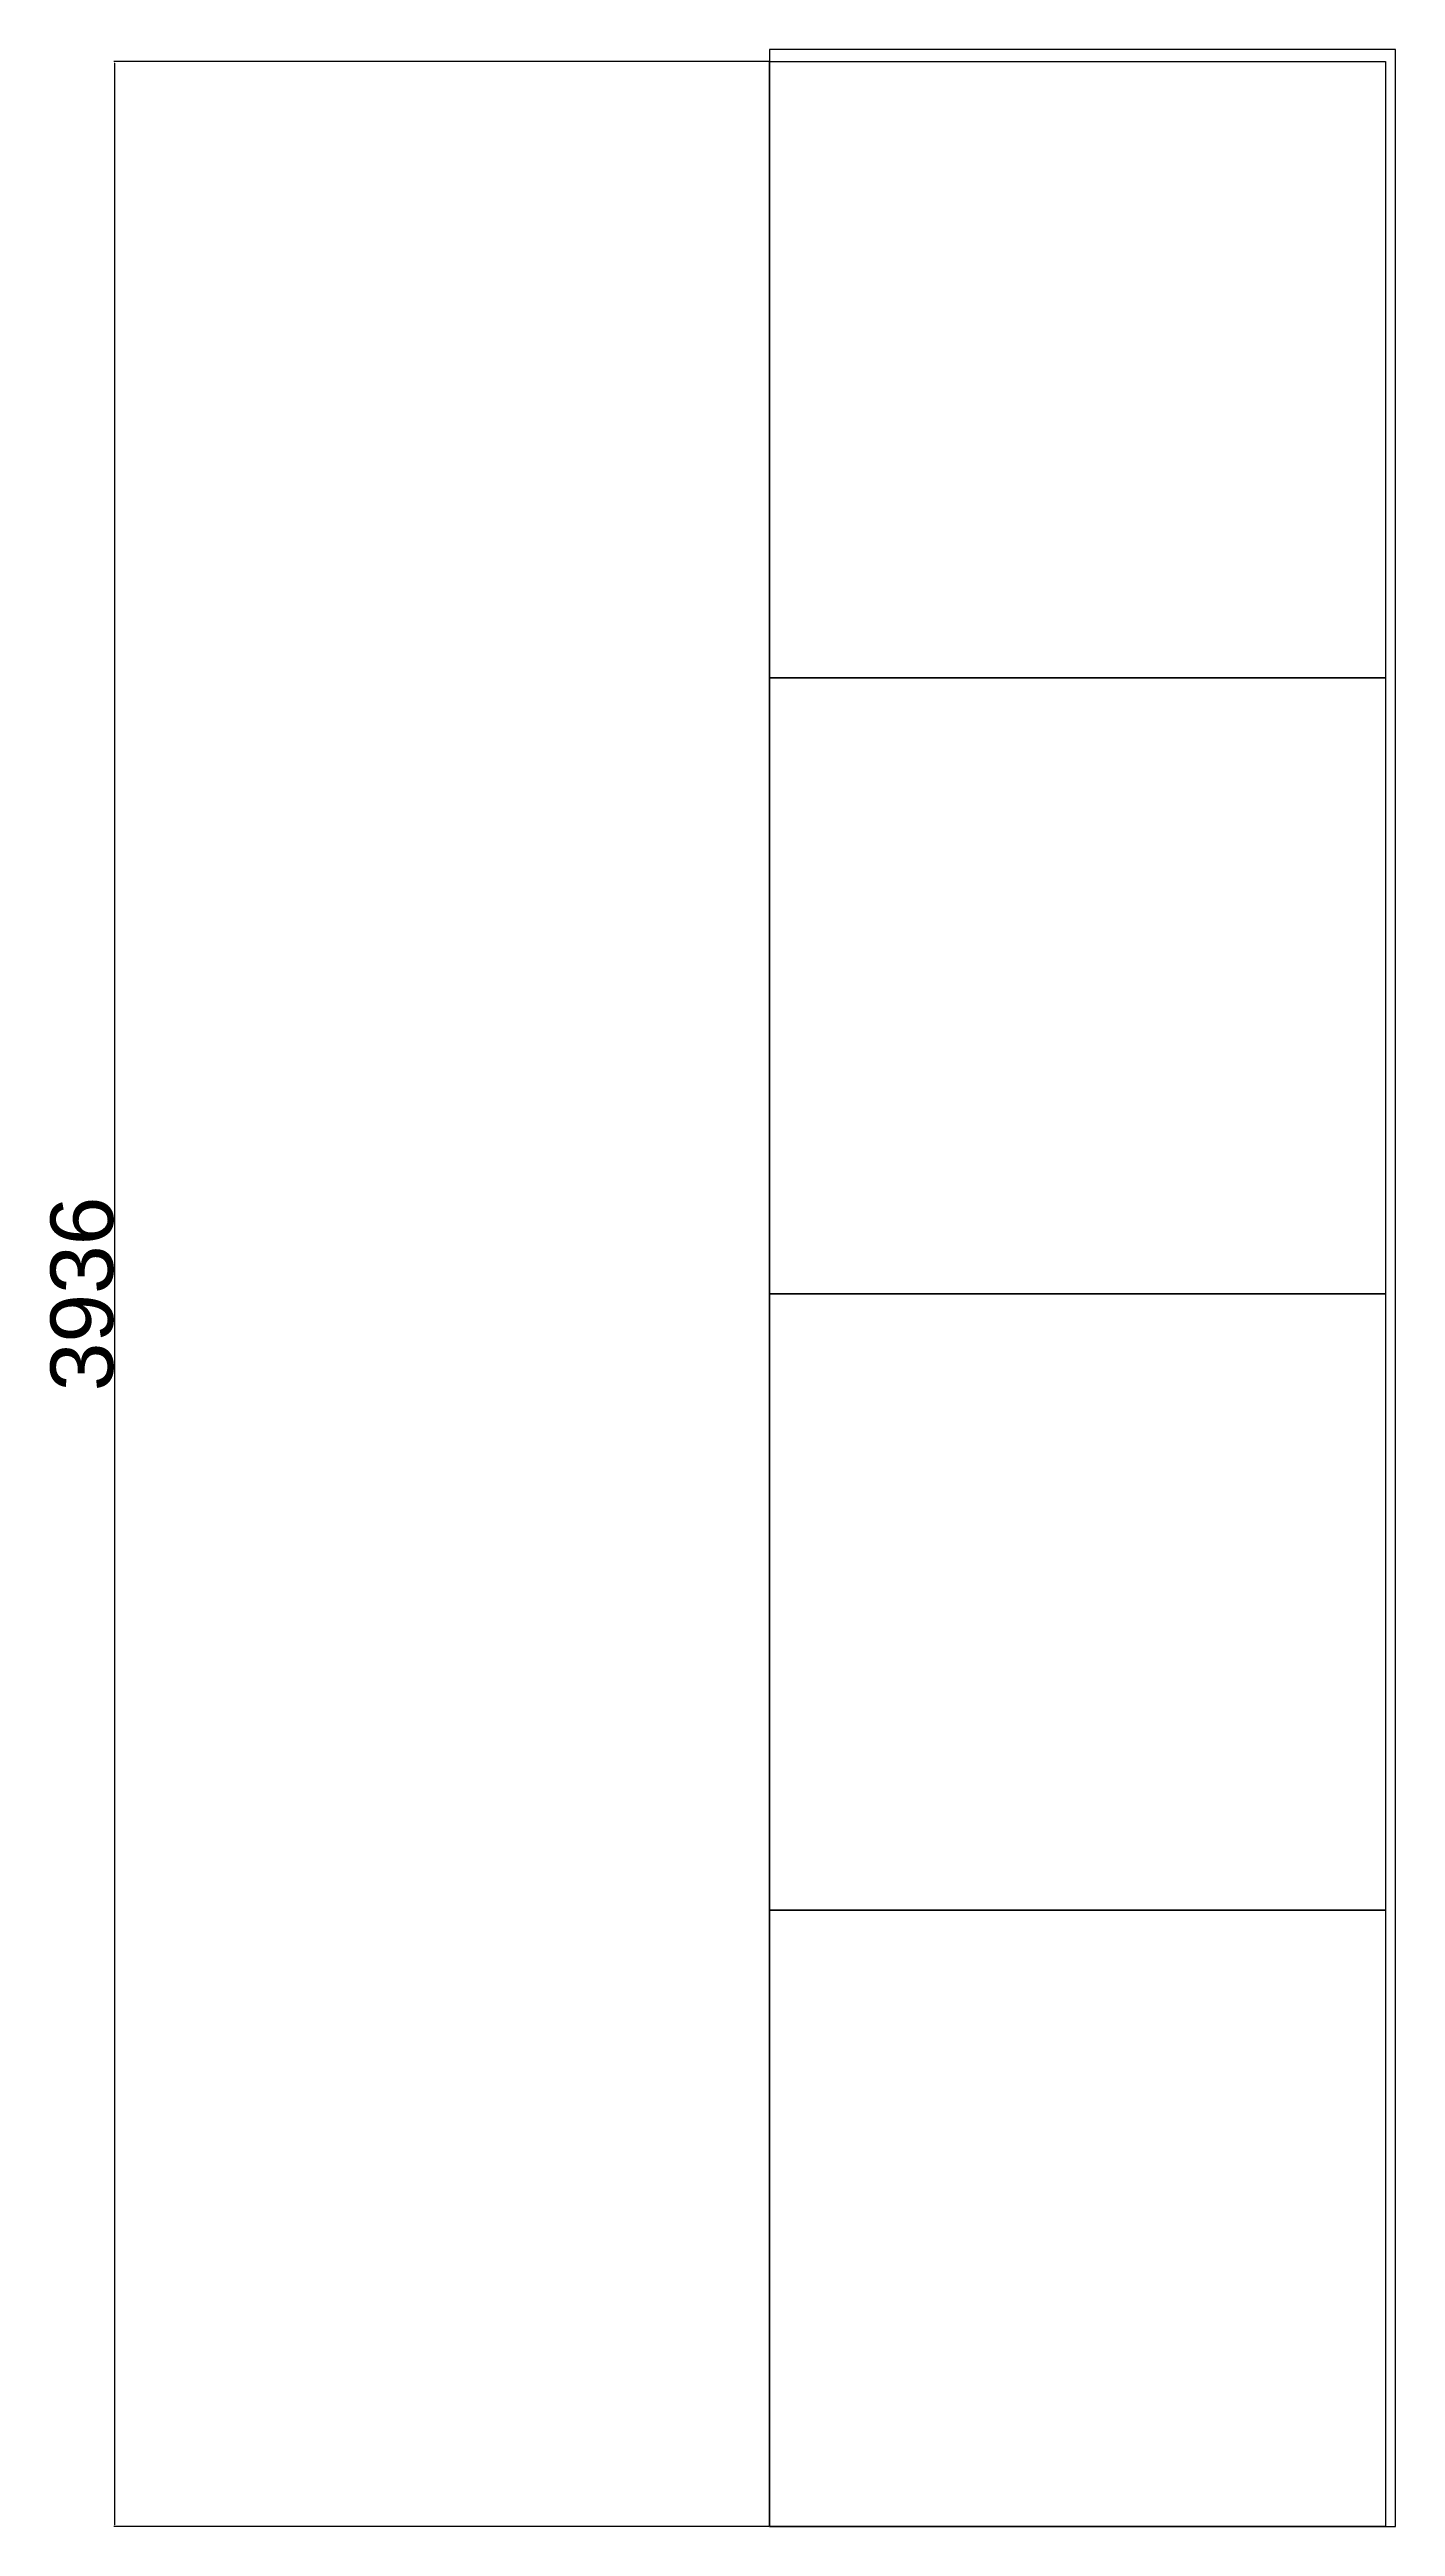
# Model space of a CAD drawing. Header units: millimetres. Extents: x 591 to 4694, y 1908 to 5863.
# Drawn here: x 591 to 2741, y 1908 to 5863 of the extents above; entities that cross this region are included whole.
import ezdxf

# ---------------------------------------------------------------- set-up
doc = ezdxf.new("R2010")
doc.units = ezdxf.units.MM
doc.styles.get("Standard").update_dxf_attribs({"font": 'arial.ttf'})
doc.dimstyles.new('ISO-25', dxfattribs={"dimtxt": 2.5, "dimasz": 2.5, "dimexe": 1.25, "dimexo": 0.625, "dimtad": 1, "dimtxsty": 'Standard', "dimcen": 2.5, "dimadec": 0, "dimazin": 0, "dimtfac": 1, "dimtmove": 0, "dimatfit": 3, "dimfxl": 1, "dimarcsym": 0})

# ---------------------------------------------------------------- blocks, each defined once
blk = doc.blocks.new('*D27')
at = {"color": 0, "lineweight": -2, "transparency": 16777216}
for p, q in [((1740, 5844.1), (693.7, 5844.1)), ((694.9, 5841.6), (694.9, 1910.6)), ((1740, 1908.1), (693.7, 1908.1))]:
    blk.add_line(p, q, dxfattribs=at)
at = {"color": 0, "transparency": 16777216}
for points in [[(694.5, 5841.6), (695.3, 5841.6), (694.9, 5844.1)], [(694.5, 1910.6), (695.3, 1910.6), (694.9, 1908.1)]]:
    blk.add_solid(points, dxfattribs=at)
at = {"layer": 'Defpoints', "color": 0, "transparency": 16777216}
for p in [(1740.6, 5844.1), (694.9, 1908.1), (1740.6, 1908.1)]:
    blk.add_point(p, dxfattribs=at)
at = {"color": 0, "transparency": 16777216, "insert": (643.2, 3876.1), "char_height": 2.5, "attachment_point": 5, "rotation": 90}
blk.add_mtext('{\\H40x;3936}', dxfattribs=at)

msp = doc.modelspace()

# ---------------------------------------------------------------- linework, layer by layer
at = {"color": 1}
msp.add_lwpolyline([(1740.648, 1908.1), (2740.648, 1908.1), (2740.648, 5863.1), (1740.648, 5863.1)], close=True, dxfattribs=at)
at = {"color": 3}
for points in [[(1740.648, 4860.1), (1740.648, 5844.1), (2724.648, 5844.1), (2724.648, 4860.1)], [(1740.648, 3876.1), (1740.648, 4860.1), (2724.648, 4860.1), (2724.648, 3876.1)], [(1740.648, 2892.1), (1740.648, 3876.1), (2724.648, 3876.1), (2724.648, 2892.1)], [(1740.648, 1908.1), (1740.648, 2892.1), (2724.648, 2892.1), (2724.648, 1908.1)]]:
    msp.add_lwpolyline(points, close=True, dxfattribs=at)

# ---------------------------------------------------------------- dimensions: what is measured, and where the dimension line sits
dim = msp.add_linear_dim(base=(694.927, 1908.1), p1=(1740.648, 5844.1), p2=(1740.648, 1908.1), angle=90, text='{\\H40x;<>}', dimstyle='ISO-25')
dim.commit()
dim.dimension.update_dxf_attribs({"geometry": '*D27', "text_midpoint": (643.211, 3876.1)})

doc.saveas('drawing.dxf')
